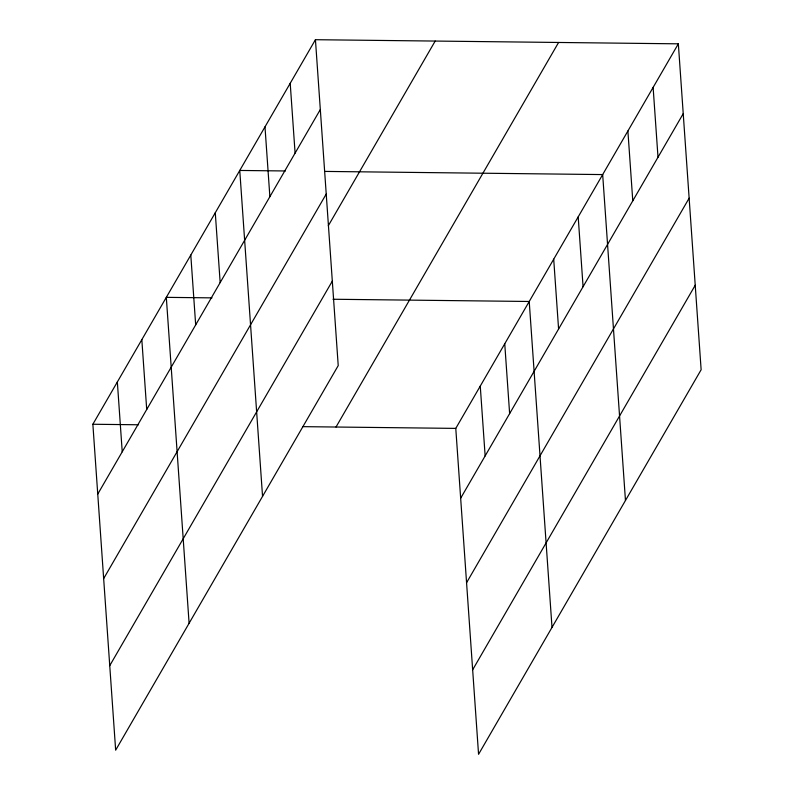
<?xml version="1.0" encoding="UTF-8"?>
<svg xmlns="http://www.w3.org/2000/svg" width="794" height="794" viewBox="0 0 794 794"><rect width="100%" height="100%" fill="white"/><g stroke="black" fill="none" stroke-linecap="round" stroke-linejoin="round"><path stroke-width="1.19" d="M315.436 39.7L338.224 365.607L115.656 750.171L92.868 424.254L315.436 39.7L678.344 43.829L701.132 369.746L478.564 754.3L455.776 428.393L678.344 43.829M97.751 494.096L320.319 109.532M103.657 578.598L326.225 194.044M328.309 225.744L435.191 41.06M109.741 665.66L332.319 281.106M336.011 427.023L558.589 42.469M460.659 498.225L683.227 113.661M466.564 582.727L689.142 198.172M472.658 669.799L695.226 285.235M285.443 170.968L239.758 170.452L262.546 496.359M324.954 171.415L602.676 174.581L625.464 500.488M211.998 297.869L166.313 297.353L189.101 623.27M332.964 299.249L529.221 301.482L552.009 627.399M92.868 424.254L138.543 424.78M302.703 426.646L455.776 428.393M653.125 87.409L658.008 157.252M627.895 131L632.778 200.832M578.191 216.881L583.074 286.713M553.706 259.181L558.589 329.014M504.746 343.782L509.629 413.624M480.261 386.083L485.144 455.925M290.207 83.281L295.09 153.123M264.988 126.871L269.871 196.704M215.273 212.752L220.166 282.585M190.798 255.053L195.681 324.885M141.828 339.653L146.711 409.486M117.343 381.954L122.226 451.796"/></g></svg>
